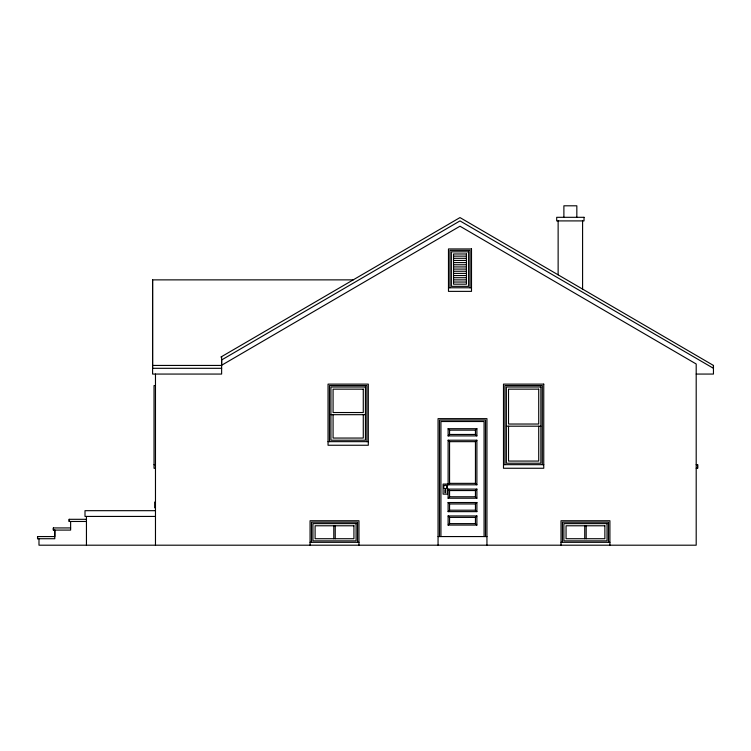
<?xml version="1.0" encoding="UTF-8"?>
<svg xmlns="http://www.w3.org/2000/svg" width="751" height="751" viewBox="0 0 751 751"><rect width="100%" height="100%" fill="white"/><g stroke="black" fill="none" stroke-linecap="round" stroke-linejoin="round"><path stroke-width="1.13" d="M37.55 538.72L37.55 536.561L54.804 536.561L54.804 530.093L54.804 538.72L37.55 538.72L37.55 536.561M70.622 527.934L70.622 530.093L53.368 530.093L53.368 527.934L70.622 527.934L70.622 521.466M86.449 521.466L69.186 521.466L69.186 519.307L86.449 519.307M353.214 279.87L152.594 279.87L152.594 368.309L221.629 368.309M221.629 360.377L221.629 365.258L459.988 226.211L696.196 363.991L696.196 545.198L38.986 545.198L38.986 538.72M328.046 441.654L328.046 384.127L368.309 384.127L368.309 445.249L328.046 445.249L328.046 441.654L368.309 441.654M329.482 441.654L329.482 385.563L366.873 385.563L366.873 441.654M696.196 468.258L697.632 468.258L697.632 464.662L696.196 464.662M152.594 279.87L152.594 374.064L221.629 374.064L221.629 357.044L220.907 357.044L459.988 217.583L713.45 365.437L713.45 368.309L459.988 220.907L221.629 359.954M448.122 435.899L449.558 434.463L475.449 434.463L476.885 435.899L476.885 428.708L448.122 428.708L448.122 435.899L476.885 435.899M448.122 428.708L449.558 430.145L475.449 430.145L476.885 428.708M476.885 484.799L475.449 483.353L475.449 441.654L476.885 440.217L448.122 440.217L448.122 484.799L476.885 484.799L476.885 440.217M448.122 484.799L449.558 483.353L449.558 441.654L448.122 440.217M448.122 498.213L449.558 496.777L475.449 496.777L476.885 498.213L476.885 489.108L448.122 489.108L448.122 498.213L476.885 498.213M448.122 511.638L449.558 510.201L475.449 510.201L476.885 511.638L476.885 502.532L448.122 502.532L448.122 511.638L476.885 511.638M448.122 489.108L449.558 490.544L475.449 490.544L476.885 489.108M448.122 525.062L449.558 523.625L475.449 523.625L476.885 525.062L476.885 515.956L448.122 515.956L448.122 525.062L476.885 525.062M448.122 502.532L449.558 503.968L475.449 503.968L476.885 502.532M448.122 515.956L449.558 517.392L475.449 517.392L476.885 515.956M453.52 256.138L466.455 256.138M453.52 258.297L466.455 258.297M453.52 260.456L466.455 260.456M453.52 262.606L466.455 262.606M453.52 264.765L466.455 264.765M453.52 266.924L466.455 266.924M453.52 269.083L466.455 269.083M453.52 271.242L466.455 271.242M453.52 273.392L466.455 273.392M453.52 275.551L466.455 275.551M453.52 277.71L466.455 277.71M453.52 279.87L466.455 279.87M453.52 282.029L466.455 282.029M448.478 287.774L471.497 287.774M152.594 365.437L221.629 365.437M696.196 374.064L713.45 374.064L713.45 365.437M155.476 385.563L154.039 385.563L154.039 468.258L155.476 468.258M330.919 414.683L365.437 414.683M506.362 426.192L540.88 426.192M449.558 441.654L475.449 441.654M154.039 464.662L155.476 464.662M503.489 464.662L543.752 464.662M449.558 483.353L475.449 483.353M155.476 502.053L154.753 502.053L154.753 507.807L155.476 507.807M155.476 510.68L85.004 510.68L85.004 516.435L155.476 516.435M438.058 536.561L486.948 536.561M310.069 542.316L358.959 542.316M561.016 542.316L609.906 542.316M697.632 464.662L697.632 468.258M609.906 545.198L609.906 520.743L561.016 520.743L561.016 545.198M608.47 542.316L608.47 522.189L562.452 522.189L562.452 542.316M586.184 525.784L586.184 538.72M584.738 525.784L584.738 538.72M582.588 220.907L582.588 289.097M576.834 217.311L576.834 205.802L563.888 205.802L563.888 217.311M558.134 220.907L558.134 274.838M542.316 464.662L542.316 385.563L504.925 385.563L504.925 464.662M538.72 426.192L538.72 461.067L508.521 461.067L508.521 426.192M486.948 545.198L486.948 418.645L438.058 418.645L438.058 545.198M485.512 536.561L485.512 420.081L439.495 420.081L439.495 536.561M484.076 536.561L484.076 421.518L440.931 421.518L440.931 536.561M475.449 430.145L475.449 434.463M475.449 490.544L475.449 496.777M475.449 503.968L475.449 510.201M475.449 517.392L475.449 523.625M470.051 287.774L470.051 250.383L449.924 250.383L449.924 287.774M449.558 430.145L449.558 434.463M449.558 490.544L449.558 496.777M449.558 503.968L449.558 510.201M449.558 517.392L449.558 523.625M363.277 414.683L363.277 438.058L333.078 438.058L333.078 414.683M358.959 545.198L358.959 520.743L310.069 520.743L310.069 545.198M357.523 542.316L357.523 522.189L311.505 522.189L311.505 542.316M335.237 525.784L335.237 538.72M333.791 525.784L333.791 538.72M155.476 374.064L155.476 545.198M86.449 516.435L86.449 545.198M69.186 519.307L69.186 521.466M53.368 527.934L53.368 530.093M443.803 485.878L443.512 487.408L444.526 488.601L446.085 488.544L447.014 487.296L446.61 485.784L445.183 485.155L443.803 485.878M584.025 217.311L556.698 217.311L556.698 220.907L584.025 220.907L584.025 217.311M471.497 248.947L448.478 248.947L448.478 291.369L471.497 291.369L471.497 248.947M468.615 251.829L451.36 251.829L451.36 286.338L468.615 286.338L468.615 251.829M466.455 253.979L453.52 253.979L453.52 284.178L466.455 284.178L466.455 253.979M543.752 384.127L503.489 384.127L503.489 468.258L543.752 468.258L543.752 384.127M365.437 387.009L330.919 387.009L330.919 440.217L365.437 440.217L365.437 387.009M540.88 387.009L506.362 387.009L506.362 463.226L540.88 463.226L540.88 387.009M363.277 389.159L333.078 389.159L333.078 412.534L363.277 412.534L363.277 389.159M538.72 389.159L508.521 389.159L508.521 424.033L538.72 424.033L538.72 389.159M447.408 484.076L443.09 484.076L443.09 494.139L447.408 494.139L447.408 484.076M445.606 489.83L444.883 489.83L444.883 492.703L445.606 492.703L445.606 489.83M356.087 523.625L312.942 523.625L312.942 540.88L356.087 540.88L356.087 523.625M607.033 523.625L563.888 523.625L563.888 540.88L607.033 540.88L607.033 523.625M353.928 525.784L315.101 525.784L315.101 538.72L353.928 538.72L353.928 525.784M604.874 525.784L566.047 525.784L566.047 538.72L604.874 538.72L604.874 525.784"/></g></svg>
